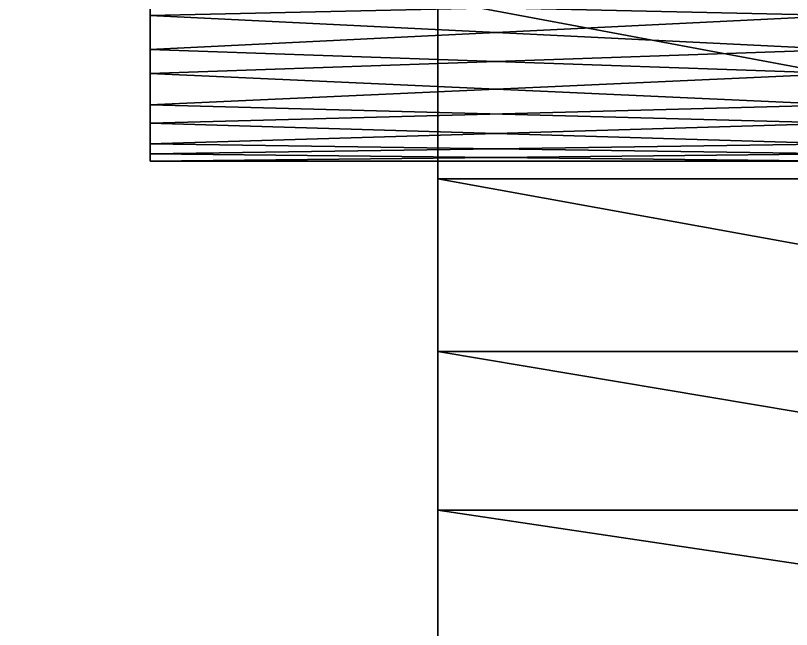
# Model space of a CAD drawing. Extents: x -2.45 to 2.44, y -4.51 to 4.52.
# Drawn here: x 1.14 to 1.713, y 2.325 to 2.779 of the extents above; entities that cross this region are included whole.
import ezdxf

# ---------------------------------------------------------------- set-up
doc = ezdxf.new("R2010")
doc.units = 0

msp = doc.modelspace()

# ---------------------------------------------------------------- linework, layer by layer
for points in [[(-1.46374, 2.11738, 0.63403), (-1.46374, 3.46306, 0.63403), (2.0272, 4.20287, 0.63403)], [(-1.46374, 2.11738, 0.63403), (2.0272, 4.20287, 0.63403), (1.45155, 3.46306, 0.63403)], [(2.00982, 4.11954, 1.75551), (-2.022, 4.11954, 1.75551), (-2.022, 1.83361, 1.8653)], [(2.00982, 4.11954, 1.75551), (-2.022, 1.83361, 1.8653), (2.00982, 1.83361, 1.8653)], [(1.45155, 2.11738, 0.63403), (1.45155, 3.46306, 0.63403), (1.45155, 3.46832, 0.68737)], [(1.45155, 2.11213, 0.68737), (1.45155, 2.11738, 0.63403), (1.45155, 3.46832, 0.68737)], [(1.45155, 2.11213, 0.68737), (1.45155, 3.46832, 0.68737), (1.45155, 3.26971, 1.16685)], [(1.45155, 3.46306, 0.63403), (1.45155, 2.11738, 0.63403), (-1.46374, 2.11738, 0.63403)], [(1.45155, 3.46306, 0.63403), (1.45155, 2.11738, 0.63403), (1.45155, 2.11738, 0.63403)], [(1.45155, 3.46306, 0.63403), (1.45155, 2.11738, 0.63403), (1.45155, 3.46306, 0.63403)], [(1.45155, 3.26971, 1.16685), (1.45155, 2.79022, 1.36546), (1.45155, 2.31074, 1.16685)], [(1.45155, 3.26971, 1.16685), (1.45155, 2.31074, 1.16685), (1.45155, 2.11213, 0.68737)], [(1.23918, 2.7357, 0.94488), (1.23918, 2.82294, 0.95349), (1.23918, 2.89461, 0.89668)], [(1.23918, 2.7357, 0.94488), (1.23918, 2.89461, 0.89668), (1.23918, 2.86768, 0.74764)], [(1.23918, 2.86768, 0.74764), (1.23918, 2.79022, 0.71964), (1.23918, 2.71277, 0.74764)], [(1.23918, 2.7357, 0.94488), (1.23918, 2.86768, 0.74764), (1.23918, 2.71277, 0.74764)], [(1.23918, 2.7357, 0.94488), (1.23918, 2.77851, 0.95729), (1.23918, 2.82294, 0.95349)], [(1.75008, 2.82294, 0.58142), (1.75008, 2.77851, 0.57761), (1.23918, 2.79022, 0.71964)], [(1.75008, 2.79022, 0.81527), (1.23918, 2.82294, 0.95349), (1.23918, 2.77851, 0.95729)], [(1.75008, 2.79022, 0.81527), (1.23918, 2.77851, 0.95729), (1.75008, 2.7535, 0.81)], [(1.23918, 2.79022, 0.71964), (1.23918, 2.7535, 0.72491), (1.23918, 2.71277, 0.74764)], [(1.75008, 2.77851, 0.57761), (1.23918, 2.7535, 0.72491), (1.23918, 2.79022, 0.71964)], [(2.15843, 2.65793, 1.35243), (1.45155, 2.65793, 1.35243), (1.45155, 2.79022, 1.36546)], [(2.15843, 2.65793, 1.35243), (1.45155, 2.79022, 1.36546), (2.1596, 2.79022, 1.36546)], [(1.45155, 2.79022, 1.36546), (1.45155, 2.65793, 1.35243), (1.45155, 2.53073, 1.31384)], [(1.45155, 2.79022, 1.36546), (1.45155, 2.53073, 1.31384), (1.45155, 2.31074, 1.16685)], [(1.45155, 2.65793, 1.35243), (1.45155, 2.79022, 1.36546), (1.45155, 2.79022, 1.36546)], [(1.45155, 2.65793, 1.35243), (1.45155, 2.79022, 1.36546), (1.45155, 2.65793, 1.35243)], [(1.75008, 2.7357, 0.59002), (1.23918, 2.7535, 0.72491), (1.75008, 2.77851, 0.57761)], [(1.75008, 2.7535, 0.81), (1.23918, 2.77851, 0.95729), (1.23918, 2.7357, 0.94488)], [(1.75008, 2.7535, 0.81), (1.23918, 2.7357, 0.94488), (1.75008, 2.71277, 0.78727)], [(1.75008, 2.7357, 0.59002), (1.23918, 2.71277, 0.74764), (1.23918, 2.7535, 0.72491)], [(1.75008, 2.69917, 0.61898), (1.23918, 2.71277, 0.74764), (1.75008, 2.7357, 0.59002)], [(1.23918, 2.67652, 0.87522), (1.23918, 2.69917, 0.91592), (1.23918, 2.7357, 0.94488)], [(1.23918, 2.67115, 0.82898), (1.23918, 2.67652, 0.87522), (1.23918, 2.7357, 0.94488)], [(1.23918, 2.71277, 0.74764), (1.23918, 2.67115, 0.82898), (1.23918, 2.7357, 0.94488)], [(1.75008, 2.71277, 0.78727), (1.23918, 2.7357, 0.94488), (1.23918, 2.69917, 0.91592)], [(1.75008, 2.71277, 0.78727), (1.23918, 2.69917, 0.91592), (1.75008, 2.68386, 0.75071)], [(1.23918, 2.71277, 0.74764), (1.23918, 2.68386, 0.78419), (1.23918, 2.67115, 0.82898)], [(1.75008, 2.69917, 0.61898), (1.23918, 2.68386, 0.78419), (1.23918, 2.71277, 0.74764)], [(1.75008, 2.67652, 0.65968), (1.23918, 2.68386, 0.78419), (1.75008, 2.69917, 0.61898)], [(1.75008, 2.68386, 0.75071), (1.23918, 2.69917, 0.91592), (1.23918, 2.67652, 0.87522)], [(1.75008, 2.68386, 0.75071), (1.23918, 2.67652, 0.87522), (1.75008, 2.67115, 0.70592)], [(1.75008, 2.67652, 0.65968), (1.23918, 2.67115, 0.82898), (1.23918, 2.68386, 0.78419)], [(1.75008, 2.67115, 0.70592), (1.23918, 2.67115, 0.82898), (1.75008, 2.67652, 0.65968)], [(1.75008, 2.67115, 0.70592), (1.23918, 2.67652, 0.87522), (1.23918, 2.67115, 0.82898)], [(2.15496, 2.53073, 1.31384), (1.45155, 2.53073, 1.31384), (1.45155, 2.65793, 1.35243)], [(2.15496, 2.53073, 1.31384), (1.45155, 2.65793, 1.35243), (2.15843, 2.65793, 1.35243)], [(1.45155, 2.53073, 1.31384), (1.45155, 2.65793, 1.35243), (1.45155, 2.65793, 1.35243)], [(1.45155, 2.53073, 1.31384), (1.45155, 2.65793, 1.35243), (1.45155, 2.53073, 1.31384)], [(2.14933, 2.4135, 1.25118), (1.45155, 2.4135, 1.25118), (1.45155, 2.53073, 1.31384)], [(2.14933, 2.4135, 1.25118), (1.45155, 2.53073, 1.31384), (2.15496, 2.53073, 1.31384)], [(1.45155, 2.53073, 1.31384), (1.45155, 2.4135, 1.25118), (1.45155, 2.31074, 1.16685)], [(1.45155, 2.4135, 1.25118), (1.45155, 2.53073, 1.31384), (1.45155, 2.53073, 1.31384)], [(1.45155, 2.4135, 1.25118), (1.45155, 2.53073, 1.31384), (1.45155, 2.4135, 1.25118)], [(2.14176, 2.31074, 1.16685), (1.45155, 2.31074, 1.16685), (1.45155, 2.4135, 1.25118)], [(2.14176, 2.31074, 1.16685), (1.45155, 2.4135, 1.25118), (2.14933, 2.4135, 1.25118)], [(1.45155, 2.31074, 1.16685), (1.45155, 2.4135, 1.25118), (1.45155, 2.4135, 1.25118)], [(1.45155, 2.31074, 1.16685), (1.45155, 2.4135, 1.25118), (1.45155, 2.31074, 1.16685)]]:
    msp.add_3dface(points)

doc.saveas('drawing.dxf')
